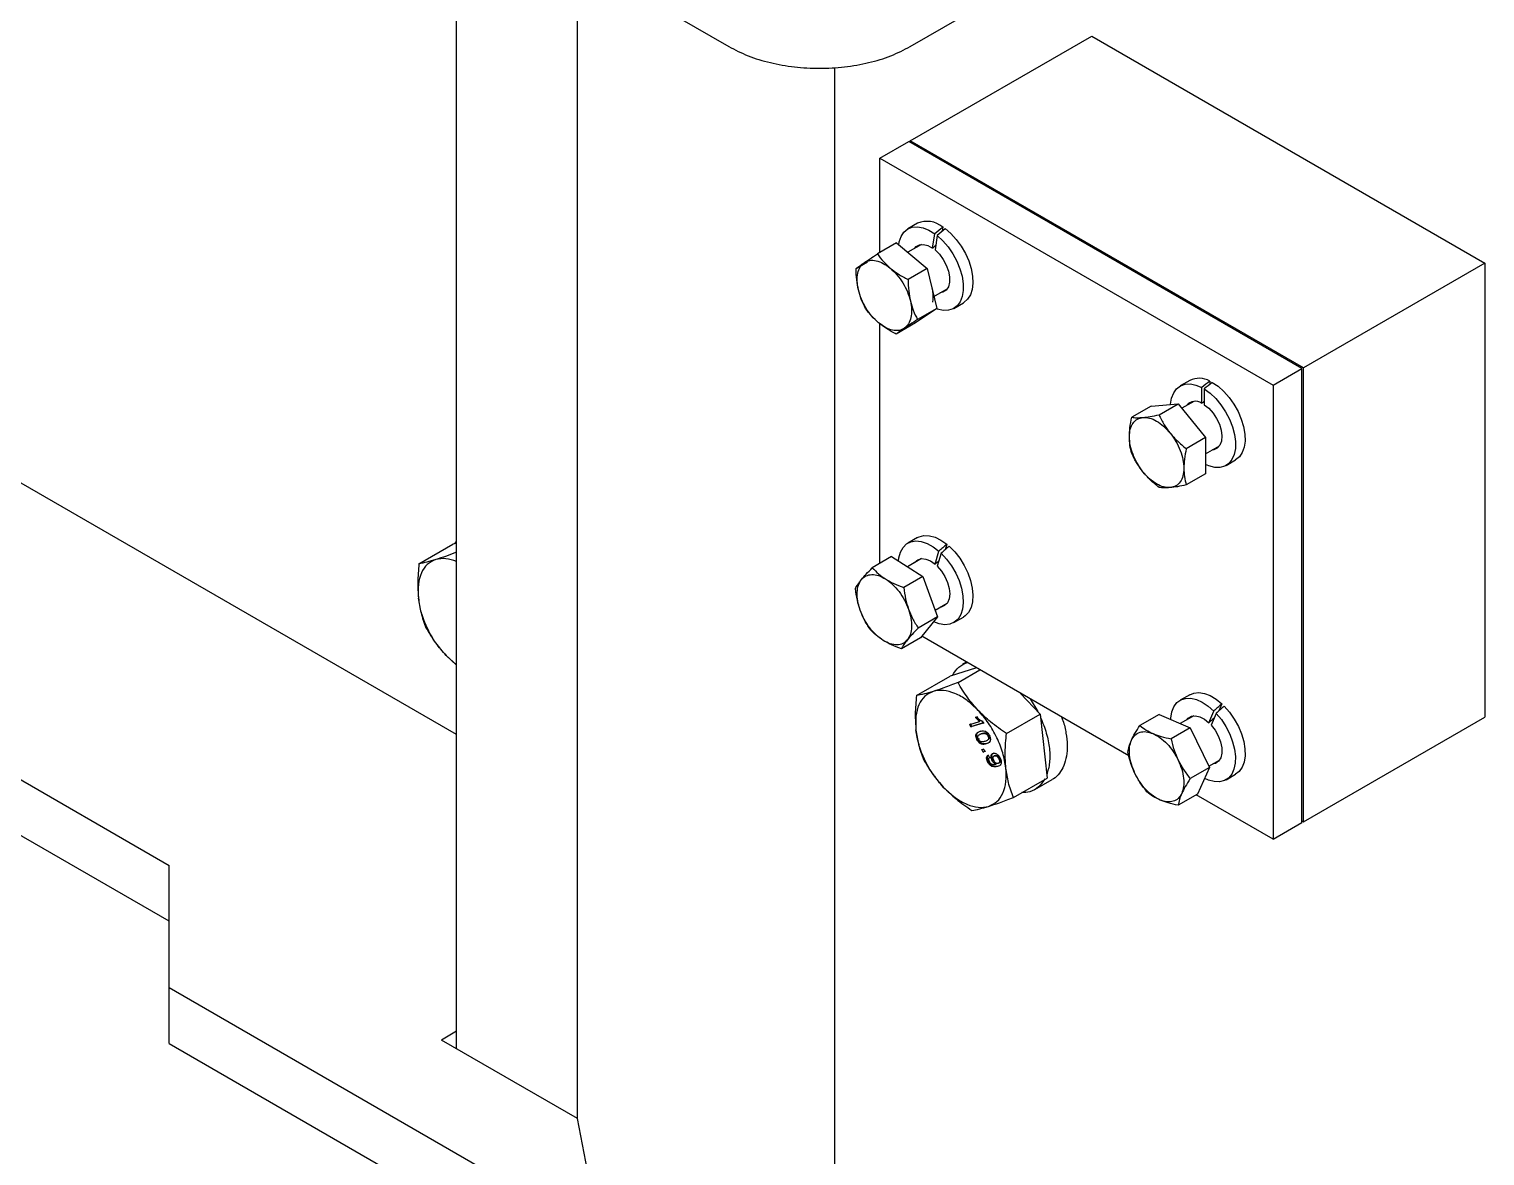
# Model space of a CAD drawing. Header units: millimetres. Extents: x 861 to 27901, y 673 to 17923.
# Drawn here: x 23068.8 to 23338.7, y 7849 to 8057.9 of the extents above; entities that cross this region are included whole.
import ezdxf

# ---------------------------------------------------------------- set-up
doc = ezdxf.new("R2010")
doc.units = ezdxf.units.MM
doc.header["$LTSCALE"] = 33.3

msp = doc.modelspace()

# ---------------------------------------------------------------- linework, layer by layer
at = {"color": 7, "linetype": 'Continuous', "lineweight": 25}
for p, q in [((23148.07, 7927.09), (22808.89, 8122.89)), ((22761.23, 8095.38), (23094.81, 7902.81)), ((23148.07, 7868.83), (23148.07, 8089.59)), ((23094.81, 7892.46), (22761.23, 8085.03)), ((23170.5, 7855.88), (23170.5, 8076.65)), ((23232.17, 8054.64), (23257.39, 8069.2)), ((23176.1, 8067.58), (23198.53, 8054.64)), ((23232.17, 8037.16), (23265.8, 8056.58)), ((23265.8, 8056.58), (23338.69, 8014.5)), ((23218.15, 8050.78), (23218.15, 7784.99)), ((23226.56, 8033.92), (23231.9, 8037.01)), ((23304.78, 7994.93), (23231.9, 8037.01)), ((23305.05, 7995.09), (23232.17, 8037.16)), ((23232.17, 8037.16), (23232.17, 8036.85)), ((23226.56, 8016.47), (23226.56, 8033.92)), ((23226.56, 8033.92), (23299.44, 7991.85)), ((23233.52, 8021.87), (23231.73, 8020.84)), ((23236.32, 8017.29), (23236.72, 8019.95)), ((23238.19, 8021.19), (23238.07, 8020.4)), ((23229.64, 8018.25), (23226.08, 8016.19)), ((23229.64, 8018.25), (23235.33, 8013.5)), ((23234.27, 8017.97), (23231.73, 8016.51)), ((23237.16, 8019.61), (23236.76, 8016.96)), ((23222.14, 8013.5), (23224.27, 8014.73)), ((23338.69, 8014.5), (23305.05, 7995.09)), ((23338.69, 8014.5), (23338.69, 7930.34)), ((23235.33, 8013.5), (23231.77, 8011.45)), ((23235.33, 8013.5), (23237.08, 8006.08)), ((23236.55, 8008.31), (23239.02, 8009.73)), ((23240.24, 8006.1), (23242.03, 8007.13)), ((23237.08, 8006.08), (23233.14, 8003.39)), ((23237.08, 8006.08), (23233.52, 8004.02)), ((23226.56, 7958.84), (23226.56, 8003.24)), ((23233.14, 8003.39), (23229.58, 8001.33)), ((23299.44, 7991.85), (23304.78, 7994.93)), ((23304.78, 7910.77), (23304.78, 7994.93)), ((23305.05, 7910.92), (23305.05, 7995.09)), ((23283.97, 7992.75), (23282.19, 7991.72)), ((23286.22, 7988.5), (23286.22, 7991.42)), ((23286.67, 7991.16), (23286.67, 7988.24)), ((23287.69, 7992.61), (23287.69, 7992.01)), ((23299.44, 7991.85), (23299.44, 7907.69)), ((23276.8, 7987.97), (23273.24, 7985.91)), ((23276.8, 7987.97), (23281.85, 7988.42)), ((23278.29, 7986.36), (23281.85, 7988.42)), ((23281.85, 7988.42), (23286.89, 7982.14)), ((23284.73, 7988.84), (23282.53, 7987.58)), ((23286.89, 7982.14), (23283.33, 7980.08)), ((23286.89, 7982.14), (23286.89, 7975.41)), ((23286.89, 7979.11), (23289.48, 7980.6)), ((23290.7, 7976.97), (23292.48, 7978)), ((23286.89, 7975.41), (23283.33, 7973.36)), ((23233.52, 7963.61), (23231.73, 7962.58)), ((23141.11, 7958.75), (23147.37, 7962.36)), ((23148.07, 7962.58), (23147.37, 7962.36)), ((23147.77, 7962.49), (23148.07, 7962.87)), ((23236.76, 7958.69), (23237.48, 7961.08)), ((23237.9, 7960.69), (23237.19, 7958.3)), ((23238.95, 7962.37), (23238.65, 7961.35)), ((23228.7, 7960.07), (23225.14, 7958.02)), ((23228.7, 7960.07), (23234.52, 7956.42)), ((23234.27, 7959.71), (23231.67, 7958.21)), ((23234.52, 7956.42), (23230.96, 7954.36)), ((23234.52, 7956.42), (23237.21, 7948.9)), ((23236.76, 7950.16), (23239.02, 7951.47)), ((23237.21, 7948.9), (23233.65, 7946.84)), ((23237.21, 7948.9), (23234.08, 7945.03)), ((23240.24, 7947.84), (23242.03, 7948.86)), ((23234.08, 7945.03), (23230.52, 7942.97)), ((23272.7, 7923.12), (23234.29, 7945.3)), ((23146.13, 7941.74), (23148.07, 7940.02)), ((23146.13, 7941.74), (23148.07, 7939.94)), ((23244.43, 7939.44), (23239.59, 7937.93)), ((23241.03, 7936.72), (23245.09, 7939.06)), ((23242.61, 7940.49), (23241.88, 7940.07)), ((23233.34, 7934.32), (23239.59, 7937.93)), ((23252.61, 7934.72), (23256.26, 7930.87)), ((23254.38, 7933.7), (23255.79, 7931.37)), ((23283.97, 7934.48), (23282.19, 7933.45)), ((23250.01, 7927.26), (23256.26, 7930.87)), ((23256.26, 7930.87), (23257.55, 7919.02)), ((23278.3, 7930.81), (23274.74, 7928.75)), ((23278.3, 7930.81), (23284.08, 7928.35)), ((23287.53, 7929.28), (23288.47, 7931.45)), ((23288.89, 7931.02), (23287.95, 7928.85)), ((23289.95, 7932.77), (23289.4, 7931.49)), ((23243.2, 7928.98), (23244.98, 7929.53)), ((23243.2, 7928.98), (23243.34, 7929.06)), ((23243.43, 7928.51), (23243.2, 7928.98)), ((23243.57, 7928.59), (23243.34, 7929.06)), ((23245.71, 7929.22), (23243.43, 7928.51)), ((23243.43, 7928.51), (23243.57, 7928.59)), ((23245.67, 7929.25), (23243.57, 7928.59)), ((23244.24, 7930.27), (23244.51, 7930.35)), ((23244.24, 7930.27), (23244.38, 7930.35)), ((23244.98, 7929.53), (23244.24, 7930.27)), ((23245.12, 7929.61), (23244.38, 7930.35)), ((23244.51, 7930.35), (23244.65, 7930.43)), ((23244.98, 7929.53), (23245.12, 7929.61)), ((23245.71, 7929.6), (23245.57, 7929.52)), ((23245.57, 7929.52), (23245.71, 7929.22)), ((23245.71, 7929.22), (23245.85, 7929.3)), ((23284.08, 7928.35), (23280.52, 7926.29)), ((23284.73, 7930.58), (23282.23, 7929.14)), ((23284.08, 7928.35), (23287.63, 7920.97)), ((23305.05, 7910.92), (23338.69, 7930.34)), ((23244.35, 7927.05), (23244.49, 7927.13)), ((23244.67, 7926.24), (23244.53, 7926.16)), ((23244.93, 7926.32), (23244.79, 7926.24)), ((23245.14, 7927.17), (23245, 7927.09)), ((23245.12, 7927.69), (23245.26, 7927.77)), ((23245.16, 7927.14), (23245.48, 7927.3)), ((23245.48, 7927.3), (23245.34, 7927.22)), ((23246.18, 7927.24), (23246.32, 7927.32)), ((23246.36, 7925.96), (23246.5, 7926.04)), ((23246.71, 7926.89), (23246.57, 7926.8)), ((23246.84, 7926.88), (23246.98, 7926.96)), ((23245.46, 7924.3), (23245.75, 7924.39)), ((23245.46, 7924.3), (23245.6, 7924.38)), ((23245.68, 7923.83), (23245.46, 7924.3)), ((23245.97, 7923.92), (23245.68, 7923.83)), ((23245.68, 7923.83), (23245.82, 7923.91)), ((23245.75, 7924.39), (23245.89, 7924.47)), ((23245.75, 7924.39), (23245.97, 7923.92)), ((23245.96, 7923.96), (23245.82, 7923.91)), ((23246.11, 7924), (23245.97, 7923.92)), ((23246.6, 7923.26), (23246.74, 7923.34)), ((23246.6, 7923.26), (23246.85, 7922.8)), ((23246.85, 7922.8), (23246.99, 7922.88)), ((23247.54, 7923.6), (23247.68, 7923.69)), ((23247.59, 7923.02), (23247.58, 7923.01)), ((23247.89, 7923.21), (23247.75, 7923.13)), ((23248.75, 7922.65), (23248.61, 7922.57)), ((23248.84, 7922.72), (23248.98, 7922.8)), ((23246.5, 7922.07), (23246.64, 7922.15)), ((23246.77, 7922.12), (23246.91, 7922.2)), ((23247.31, 7922.34), (23247.45, 7922.42)), ((23247.64, 7922.28), (23247.78, 7922.36)), ((23247.95, 7921.58), (23248.09, 7921.66)), ((23247.95, 7921.58), (23248.01, 7921.6)), ((23248.01, 7921.6), (23248.15, 7921.68)), ((23248.09, 7921.66), (23248.15, 7921.68)), ((23248.59, 7921.82), (23248.45, 7921.74)), ((23248.63, 7921.85), (23248.77, 7921.93)), ((23287.63, 7920.97), (23284.06, 7918.91)), ((23287.63, 7920.97), (23285.39, 7916.04)), ((23287.51, 7921.2), (23289.48, 7922.34)), ((23251.29, 7915.41), (23257.55, 7919.02)), ((23255.26, 7916.88), (23258.48, 7918.74)), ((23290.7, 7918.71), (23292.48, 7919.74)), ((23285.39, 7916.04), (23281.83, 7913.98)), ((23299.44, 7907.69), (23285.18, 7915.92)), ((23299.44, 7907.69), (23304.78, 7910.77)), ((23304.78, 7911.08), (23305.05, 7910.92)), ((23094.81, 7869.8), (23094.81, 7902.81)), ((23094.81, 7880.16), (23167.69, 7838.08)), ((23148.07, 7872.07), (23145.27, 7870.45)), ((23094.81, 7869.8), (23167.69, 7827.73)), ((23170.5, 7855.88), (23145.27, 7870.45)), ((23173.3, 7841.32), (23170.5, 7855.88))]:
    msp.add_line(p, q, dxfattribs=at)
at = {"color": 7, "linetype": 'Continuous', "lineweight": 25, "flags": 128}
for points in [[(23230.03, 8017.91), (23230.13, 8018.45), (23230.48, 8019.45), (23231.01, 8020.25), (23231.71, 8020.83), (23232.55, 8021.16), (23233.5, 8021.24), (23234.54, 8021.05), (23235.63, 8020.62), (23236.72, 8019.95)], [(23238.64, 8020.88), (23239.7, 8019.97), (23240.71, 8018.88), (23241.61, 8017.64), (23242.39, 8016.29), (23243.01, 8014.89), (23243.46, 8013.48), (23243.72, 8012.09), (23243.79, 8010.79), (23243.65, 8009.61), (23243.32, 8008.6), (23242.8, 8007.78), (23242.11, 8007.18), (23242.03, 8007.13)], [(23232.95, 8017.21), (23233.28, 8017.58), (23233.9, 8017.91), (23234.64, 8017.97), (23235.46, 8017.76), (23236.32, 8017.29)], [(23237.16, 8019.61), (23238.21, 8018.64), (23239.19, 8017.51), (23240.07, 8016.23), (23240.8, 8014.87), (23241.38, 8013.46), (23241.77, 8012.05), (23241.98, 8010.68), (23241.98, 8009.41), (23241.79, 8008.28), (23241.4, 8007.31), (23240.84, 8006.56), (23240.11, 8006.03), (23239.24, 8005.75), (23238.27, 8005.72), (23237.22, 8005.96), (23237.09, 8006.01)], [(23236.76, 8016.96), (23237.57, 8016.16), (23238.28, 8015.19), (23238.85, 8014.13), (23239.25, 8013.02), (23239.46, 8011.94), (23239.45, 8010.95), (23239.24, 8010.12), (23238.83, 8009.49), (23238.24, 8009.1), (23237.71, 8008.97)], [(23280.44, 7988.33), (23280.62, 7989.46), (23281, 7990.44), (23281.55, 7991.21), (23282.27, 7991.76), (23283.12, 7992.06), (23284.09, 7992.1), (23285.13, 7991.88), (23286.22, 7991.42)], [(23286.67, 7991.16), (23287.76, 7990.37), (23288.8, 7989.38), (23289.77, 7988.22), (23290.62, 7986.93), (23291.34, 7985.56), (23291.9, 7984.15), (23292.27, 7982.74), (23292.45, 7981.39), (23292.43, 7980.13), (23292.21, 7979.01), (23291.8, 7978.08), (23291.21, 7977.35), (23290.46, 7976.85), (23289.58, 7976.6), (23288.6, 7976.61), (23287.54, 7976.88), (23286.9, 7977.15)], [(23288.14, 7992.38), (23289.23, 7991.65), (23290.29, 7990.71), (23291.29, 7989.6), (23292.18, 7988.34), (23292.94, 7986.99), (23293.54, 7985.58), (23293.96, 7984.17), (23294.2, 7982.79), (23294.24, 7981.51), (23294.07, 7980.35), (23293.72, 7979.35), (23293.18, 7978.56), (23292.48, 7978)], [(23286.67, 7988.24), (23287.51, 7987.57), (23288.29, 7986.7), (23288.96, 7985.7), (23289.47, 7984.61), (23289.8, 7983.5), (23289.93, 7982.45), (23289.85, 7981.51), (23289.57, 7980.74), (23289.09, 7980.19), (23288.46, 7979.89), (23288.17, 7979.85)], [(23233.52, 7963.61), (23233.82, 7963.76), (23234.71, 7963.99), (23235.71, 7963.96), (23236.77, 7963.67), (23237.86, 7963.13), (23238.95, 7962.37)], [(23229.99, 7959.27), (23230.06, 7959.85), (23230.36, 7960.91), (23230.83, 7961.77), (23231.48, 7962.42), (23232.28, 7962.82), (23233.21, 7962.98), (23234.22, 7962.87), (23235.3, 7962.51), (23236.39, 7961.91), (23237.48, 7961.08)], [(23237.9, 7960.69), (23238.91, 7959.6), (23239.82, 7958.36), (23240.6, 7957.02), (23241.22, 7955.62), (23241.68, 7954.2), (23241.94, 7952.82), (23242, 7951.52), (23241.87, 7950.34), (23241.54, 7949.32), (23241.03, 7948.49), (23240.34, 7947.9), (23239.52, 7947.54), (23238.57, 7947.44), (23237.54, 7947.6), (23236.56, 7947.96)], [(23239.39, 7962), (23240.41, 7960.96), (23241.35, 7959.76), (23242.17, 7958.44), (23242.84, 7957.05), (23243.35, 7955.63), (23243.67, 7954.24), (23243.79, 7952.91), (23243.71, 7951.69), (23243.44, 7950.62), (23242.97, 7949.74), (23242.34, 7949.07), (23242.03, 7948.86)], [(23232.95, 7958.95), (23233.04, 7959.06), (23233.58, 7959.51), (23234.27, 7959.71), (23235.06, 7959.63), (23235.91, 7959.28), (23236.76, 7958.69)], [(23237.19, 7958.3), (23237.95, 7957.41), (23238.6, 7956.38), (23239.08, 7955.29), (23239.38, 7954.19), (23239.48, 7953.15), (23239.36, 7952.23), (23239.05, 7951.5), (23238.54, 7950.99), (23237.89, 7950.73), (23237.71, 7950.71)], [(23280.44, 7929.91), (23280.45, 7930.15), (23280.65, 7931.28), (23281.03, 7932.24), (23281.6, 7933), (23282.33, 7933.53), (23283.2, 7933.8), (23284.17, 7933.83), (23285.22, 7933.59), (23286.31, 7933.1), (23287.41, 7932.38), (23288.47, 7931.45)], [(23283.97, 7934.48), (23284.72, 7934.78), (23285.67, 7934.88), (23286.7, 7934.71), (23287.78, 7934.3), (23288.88, 7933.64), (23289.95, 7932.77)], [(23288.89, 7931.02), (23289.84, 7929.85), (23290.69, 7928.56), (23291.39, 7927.18), (23291.93, 7925.76), (23292.29, 7924.36), (23292.45, 7923.01), (23292.42, 7921.77), (23292.18, 7920.66), (23291.76, 7919.74), (23291.15, 7919.03), (23290.39, 7918.55), (23289.5, 7918.33), (23288.51, 7918.36), (23287.45, 7918.65), (23286.77, 7918.95)], [(23290.38, 7932.36), (23291.36, 7931.23), (23292.24, 7929.97), (23292.99, 7928.61), (23293.58, 7927.2), (23293.99, 7925.79), (23294.21, 7924.42), (23294.23, 7923.14), (23294.05, 7921.99), (23293.68, 7921.01), (23293.13, 7920.24), (23292.48, 7919.74)], [(23283.41, 7929.82), (23283.68, 7930.13), (23284.28, 7930.49), (23285.02, 7930.58), (23285.83, 7930.4), (23286.69, 7929.96), (23287.53, 7929.28)], [(23287.95, 7928.85), (23288.67, 7927.9), (23289.26, 7926.84), (23289.68, 7925.74), (23289.9, 7924.65), (23289.92, 7923.65), (23289.72, 7922.8), (23289.33, 7922.15), (23288.77, 7921.73), (23288.17, 7921.58)]]:
    msp.add_lwpolyline(points, dxfattribs=at)
at = {"color": 7, "linetype": 'Continuous', "lineweight": 25}
for centre, radius, start, end in [((23235.29, 8017.68), 4.55, 50.4397, 112.9906), ((23285.7, 7989.18), 3.96, 59.8508, 115.8674), ((23285.03, 7986.8), 2.07, 54.9367, 141.6544)]:
    msp.add_arc(centre, radius, start, end, dxfattribs=at)
for centre, major_axis, ratio, start_param, end_param in [((23234.73, 8012.74), (28.07, 24.85), 0.110104, 1.35041, 1.402753), ((23237.25, 8014.2), (28.07, 24.85), 0.110104, 1.424585, 1.476827), ((23234.73, 8012.74), (16.28, 14.41), 0.110104, 1.341264, 1.375891), ((23285.18, 7983.62), (27.9, 23.86), 0.144989, 1.358065, 1.410409), ((23287.71, 7985.07), (27.9, 23.86), 0.144989, 1.432241, 1.484482), ((23285.18, 7983.62), (16.18, 13.83), 0.144989, 1.356124, 1.383547), ((23234.73, 7954.48), (28.33, 25.54), 0.081496, 1.348117, 1.400461), ((23237.25, 7955.94), (28.33, 25.54), 0.081496, 1.422292, 1.474534), ((23234.73, 7954.48), (16.43, 14.81), 0.081496, 1.328375, 1.373599), ((23285.18, 7925.35), (28.59, 25.97), 0.060613, 1.348311, 1.400655), ((23287.71, 7926.81), (28.59, 25.97), 0.060613, 1.422486, 1.474728), ((23285.18, 7925.35), (16.58, 15.06), 0.060613, 1.314443, 1.373793)]:
    msp.add_ellipse(centre, major_axis=major_axis, ratio=ratio, start_param=start_param, end_param=end_param, dxfattribs=at)
for points in [[(23198.53, 8054.64), (23199.69, 8054.04), (23202.02, 8052.84), (23206.19, 8051.58), (23210.67, 8050.79), (23215.35, 8050.53), (23220.02, 8050.79), (23224.5, 8051.58), (23228.68, 8052.84), (23231, 8054.04), (23232.17, 8054.64)], [(23222.56, 8009.53), (23222.46, 8010.09), (23222.26, 8011.19), (23222.4, 8012.65), (23222.84, 8013.86), (23223.39, 8014.34), (23223.66, 8014.59)], [(23223.66, 8014.59), (23223.98, 8014.75), (23224.63, 8015.08), (23225.85, 8015), (23227.16, 8014.53), (23228.03, 8013.88), (23228.47, 8013.56)], [(23228.47, 8013.56), (23228.89, 8013.17), (23229.74, 8012.38), (23230.82, 8010.85), (23231.7, 8009.18), (23232.03, 8008.04), (23232.19, 8007.47)], [(23226.28, 8003.45), (23225.86, 8003.84), (23225.01, 8004.62), (23223.93, 8006.15), (23223.06, 8007.82), (23222.73, 8008.96), (23222.56, 8009.53)], [(23232.19, 8007.47), (23232.29, 8006.92), (23232.49, 8005.81), (23232.35, 8004.35), (23231.92, 8003.15), (23231.37, 8002.66), (23231.1, 8002.42)], [(23231.1, 8002.42), (23230.77, 8002.25), (23230.13, 8001.93), (23228.91, 8002), (23227.6, 8002.47), (23226.72, 8003.12), (23226.28, 8003.45)], [(23272.79, 7982.29), (23272.82, 7982.78), (23272.89, 7983.76), (23273.42, 7984.86), (23274.22, 7985.64), (23274.95, 7985.8), (23275.31, 7985.88)], [(23275.31, 7985.88), (23275.71, 7985.87), (23276.51, 7985.85), (23277.83, 7985.26), (23279.16, 7984.32), (23279.96, 7983.41), (23280.36, 7982.96)], [(23275.31, 7975.78), (23274.95, 7976.28), (23274.22, 7977.28), (23273.42, 7978.98), (23272.89, 7980.7), (23272.82, 7981.76), (23272.79, 7982.29)], [(23280.36, 7982.96), (23280.72, 7982.46), (23281.45, 7981.47), (23282.25, 7979.77), (23282.78, 7978.04), (23282.85, 7976.99), (23282.88, 7976.46)], [(23280.36, 7972.87), (23279.96, 7972.88), (23279.16, 7972.9), (23277.83, 7973.49), (23276.51, 7974.43), (23275.71, 7975.33), (23275.31, 7975.78)], [(23282.88, 7976.46), (23282.85, 7975.97), (23282.78, 7974.99), (23282.25, 7973.88), (23281.45, 7973.1), (23280.72, 7972.95), (23280.36, 7972.87)], [(23144.21, 7959.52), (23143.66, 7959.27), (23142.56, 7958.76), (23141.48, 7957.13), (23140.88, 7955.01), (23140.96, 7953.26), (23141, 7952.39)], [(23222.9, 7950.13), (23222.73, 7950.7), (23222.38, 7951.84), (23222.29, 7953.43), (23222.5, 7954.84), (23222.91, 7955.5), (23223.12, 7955.82)], [(23223.12, 7955.82), (23223.39, 7956.08), (23223.92, 7956.59), (23225.03, 7956.81), (23226.27, 7956.65), (23227.16, 7956.17), (23227.6, 7955.93)], [(23227.6, 7955.93), (23228.04, 7955.61), (23228.92, 7954.99), (23230.12, 7953.62), (23231.16, 7952.04), (23231.62, 7950.91), (23231.85, 7950.34)], [(23146.13, 7941.74), (23145.47, 7942.5), (23144.16, 7944.02), (23142.61, 7946.76), (23141.46, 7949.63), (23141.15, 7951.47), (23141, 7952.39)], [(23227.16, 7944.54), (23226.72, 7944.86), (23225.84, 7945.49), (23224.64, 7946.86), (23223.6, 7948.43), (23223.13, 7949.56), (23222.9, 7950.13)], [(23231.85, 7950.34), (23232.03, 7949.77), (23232.38, 7948.63), (23232.47, 7947.04), (23232.26, 7945.63), (23231.84, 7944.98), (23231.63, 7944.65)], [(23231.63, 7944.65), (23231.37, 7944.39), (23230.84, 7943.88), (23229.73, 7943.66), (23228.48, 7943.83), (23227.6, 7944.3), (23227.16, 7944.54)], [(23236.43, 7935.09), (23235.88, 7934.84), (23234.79, 7934.33), (23233.71, 7932.7), (23233.1, 7930.58), (23233.18, 7928.83), (23233.23, 7927.96)], [(23244.77, 7931.56), (23244.07, 7932.23), (23242.67, 7933.56), (23240.44, 7934.8), (23238.28, 7935.42), (23237.05, 7935.2), (23236.43, 7935.09)], [(23249.9, 7920.9), (23249.75, 7921.82), (23249.44, 7923.66), (23248.29, 7926.53), (23246.74, 7929.27), (23245.43, 7930.8), (23244.77, 7931.56)], [(23256.33, 7930.25), (23256.72, 7929.28), (23257.5, 7927.34), (23258.03, 7924.47), (23258.1, 7921.8), (23257.68, 7920.36), (23257.48, 7919.64)], [(23238.36, 7917.3), (23237.7, 7918.07), (23236.38, 7919.59), (23234.83, 7922.33), (23233.68, 7925.2), (23233.38, 7927.04), (23233.23, 7927.96)], [(23273.83, 7919.87), (23273.59, 7920.44), (23273.11, 7921.57), (23272.78, 7923.26), (23272.76, 7924.81), (23273.04, 7925.62), (23273.17, 7926.03)], [(23273.17, 7926.03), (23273.37, 7926.37), (23273.77, 7927.05), (23274.73, 7927.57), (23275.88, 7927.7), (23276.75, 7927.41), (23277.18, 7927.26)], [(23277.18, 7927.26), (23277.62, 7927.04), (23278.5, 7926.58), (23279.79, 7925.42), (23280.96, 7923.99), (23281.54, 7922.89), (23281.84, 7922.34)], [(23246.69, 7913.77), (23247.24, 7914.03), (23248.34, 7914.53), (23249.41, 7916.16), (23250.02, 7918.28), (23249.94, 7920.03), (23249.9, 7920.9)], [(23281.84, 7922.34), (23282.08, 7921.77), (23282.56, 7920.64), (23282.89, 7918.96), (23282.91, 7917.4), (23282.63, 7916.59), (23282.5, 7916.18)], [(23238.36, 7917.3), (23239.06, 7916.64), (23240.46, 7915.3), (23242.68, 7914.06), (23244.84, 7913.44), (23246.08, 7913.66), (23246.69, 7913.77)], [(23278.49, 7914.95), (23278.05, 7915.18), (23277.17, 7915.63), (23275.88, 7916.8), (23274.71, 7918.22), (23274.12, 7919.32), (23273.83, 7919.87)], [(23282.5, 7916.18), (23282.3, 7915.84), (23281.9, 7915.16), (23280.94, 7914.65), (23279.79, 7914.52), (23278.92, 7914.81), (23278.49, 7914.95)]]:
    msp.add_open_spline(points, degree=3, dxfattribs=at)
for points, knots in [([(23222.14, 8013.5), (23222.35, 8013.66), (23222.74, 8013.95), (23223.36, 8014.38), (23223.66, 8014.59)], [0, 0, 0, 0, 0.5236871, 1, 1, 1, 1]), ([(23223.66, 8014.59), (23224, 8014.82), (23224.71, 8015.3), (23225.61, 8015.88), (23226.08, 8016.19)], [0, 0, 0, 0, 0.476313, 1, 1, 1, 1]), ([(23226.08, 8016.19), (23226.43, 8015.71), (23227.11, 8014.78), (23228.03, 8013.95), (23228.47, 8013.56)], [0, 0, 0, 0, 0.523687, 1, 1, 1, 1]), ([(23222.56, 8009.53), (23222.44, 8010.14), (23222.19, 8011.43), (23222.16, 8012.79), (23222.14, 8013.5)], [0, 0, 0, 0, 0.476313, 1, 1, 1, 1]), ([(23228.47, 8013.56), (23228.95, 8013.19), (23229.96, 8012.41), (23231.15, 8011.78), (23231.77, 8011.45)], [0, 0, 0, 0, 0.476313, 1, 1, 1, 1]), ([(23223.89, 8006.08), (23223.61, 8006.64), (23223.07, 8007.71), (23222.73, 8008.94), (23222.56, 8009.53)], [0, 0, 0, 0, 0.523687, 1, 1, 1, 1]), ([(23231.77, 8011.45), (23231.78, 8010.73), (23231.82, 8009.37), (23232.07, 8008.08), (23232.19, 8007.47)], [0, 0, 0, 0, 0.523687, 1, 1, 1, 1]), ([(23236.08, 8010.13), (23236.17, 8009.85), (23236.5, 8008.78), (23236.37, 8007.88), (23236.27, 8007.23)], [0, 0, 0, 0, 0.261888, 1, 1, 1, 1]), ([(23232.19, 8007.47), (23232.35, 8006.89), (23232.69, 8005.65), (23233.23, 8004.58), (23233.52, 8004.02)], [0, 0, 0, 0, 0.476313, 1, 1, 1, 1]), ([(23226.28, 8003.45), (23225.85, 8003.84), (23224.93, 8004.67), (23224.25, 8005.59), (23223.89, 8006.08)], [0, 0, 0, 0, 0.476313, 1, 1, 1, 1]), ([(23233.52, 8004.02), (23233.05, 8003.71), (23232.15, 8003.13), (23231.44, 8002.65), (23231.1, 8002.42)], [0, 0, 0, 0, 0.5236871, 1, 1, 1, 1]), ([(23229.58, 8001.33), (23228.96, 8001.67), (23227.77, 8002.3), (23226.76, 8003.07), (23226.28, 8003.45)], [0, 0, 0, 0, 0.523687, 1, 1, 1, 1]), ([(23231.1, 8002.42), (23230.8, 8002.21), (23230.18, 8001.78), (23229.78, 8001.49), (23229.58, 8001.33)], [0, 0, 0, 0, 0.4763129, 1, 1, 1, 1]), ([(23272.79, 7982.29), (23272.81, 7982.84), (23272.85, 7984.01), (23273.11, 7985.26), (23273.24, 7985.91)], [0, 0, 0, 0, 0.4763129, 1, 1, 1, 1]), ([(23273.24, 7985.91), (23273.54, 7985.87), (23274.12, 7985.8), (23274.93, 7985.85), (23275.31, 7985.88)], [0, 0, 0, 0, 0.523687, 1, 1, 1, 1]), ([(23275.31, 7985.88), (23275.74, 7985.92), (23276.64, 7986.03), (23277.72, 7986.25), (23278.29, 7986.36)], [0, 0, 0, 0, 0.476313, 1, 1, 1, 1]), ([(23278.29, 7986.36), (23278.59, 7985.75), (23279.16, 7984.57), (23279.97, 7983.48), (23280.36, 7982.96)], [0, 0, 0, 0, 0.5236871, 1, 1, 1, 1]), ([(23273.24, 7979.18), (23273.11, 7979.68), (23272.85, 7980.64), (23272.81, 7981.76), (23272.79, 7982.29)], [0, 0, 0, 0, 0.523687, 1, 1, 1, 1]), ([(23280.36, 7982.96), (23280.79, 7982.47), (23281.68, 7981.43), (23282.77, 7980.55), (23283.33, 7980.08)], [0, 0, 0, 0, 0.476313, 1, 1, 1, 1]), ([(23283.33, 7980.08), (23283.2, 7979.43), (23282.95, 7978.18), (23282.9, 7977.02), (23282.88, 7976.46)], [0, 0, 0, 0, 0.523687, 1, 1, 1, 1]), ([(23275.31, 7975.78), (23274.93, 7976.3), (23274.12, 7977.39), (23273.54, 7978.57), (23273.24, 7979.18)], [0, 0, 0, 0, 0.476313, 1, 1, 1, 1]), ([(23278.29, 7972.91), (23277.72, 7973.37), (23276.64, 7974.25), (23275.74, 7975.29), (23275.31, 7975.78)], [0, 0, 0, 0, 0.5236871, 1, 1, 1, 1]), ([(23282.88, 7976.46), (23282.9, 7975.93), (23282.95, 7974.82), (23283.2, 7973.86), (23283.33, 7973.36)], [0, 0, 0, 0, 0.476313, 1, 1, 1, 1]), ([(23280.36, 7972.87), (23279.97, 7972.85), (23279.16, 7972.8), (23278.59, 7972.87), (23278.29, 7972.91)], [0, 0, 0, 0, 0.476313, 1, 1, 1, 1]), ([(23283.33, 7973.36), (23282.77, 7973.24), (23281.68, 7973.02), (23280.79, 7972.92), (23280.36, 7972.87)], [0, 0, 0, 0, 0.5236871, 1, 1, 1, 1]), ([(23148.07, 7960.88), (23147.43, 7960.64), (23146.01, 7960.1), (23144.85, 7959.72), (23144.21, 7959.52)], [0, 0, 0, 0, 0.4499027, 1, 1, 1, 1]), ([(23141.11, 7958.75), (23141, 7957.59), (23140.79, 7955.4), (23140.93, 7953.35), (23141, 7952.39)], [0, 0, 0, 0, 0.5327709, 1, 1, 1, 1]), ([(23144.21, 7959.52), (23143.63, 7959.35), (23142.4, 7958.98), (23141.56, 7958.83), (23141.11, 7958.75)], [0, 0, 0, 0, 0.467229, 1, 1, 1, 1]), ([(23148.07, 7959.17), (23147.4, 7959.4), (23146, 7959.87), (23144.82, 7959.64), (23144.21, 7959.52)], [0, 0, 0, 0, 0.480818, 1, 1, 1, 1]), ([(23223.12, 7955.82), (23223.4, 7956.15), (23223.97, 7956.83), (23224.74, 7957.61), (23225.14, 7958.02)], [0, 0, 0, 0, 0.476313, 1, 1, 1, 1]), ([(23225.14, 7958.02), (23225.51, 7957.63), (23226.21, 7956.88), (23227.15, 7956.24), (23227.6, 7955.93)], [0, 0, 0, 0, 0.523687, 1, 1, 1, 1]), ([(23222.01, 7954.15), (23222.14, 7954.41), (23222.4, 7954.9), (23222.89, 7955.52), (23223.12, 7955.82)], [0, 0, 0, 0, 0.523687, 1, 1, 1, 1]), ([(23227.6, 7955.93), (23228.09, 7955.65), (23229.12, 7955.05), (23230.33, 7954.6), (23230.96, 7954.36)], [0, 0, 0, 0, 0.476313, 1, 1, 1, 1]), ([(23141, 7952.39), (23141.14, 7951.47), (23141.43, 7949.51), (23142.06, 7947.8), (23142.39, 7946.9)], [0, 0, 0, 0, 0.467229, 1, 1, 1, 1]), ([(23222.9, 7950.13), (23222.71, 7950.75), (23222.29, 7952.05), (23222.11, 7953.43), (23222.01, 7954.15)], [0, 0, 0, 0, 0.476313, 1, 1, 1, 1]), ([(23230.96, 7954.36), (23231.06, 7953.64), (23231.25, 7952.26), (23231.66, 7950.96), (23231.85, 7950.34)], [0, 0, 0, 0, 0.523687, 1, 1, 1, 1]), ([(23224.7, 7946.63), (23224.33, 7947.2), (23223.64, 7948.29), (23223.14, 7949.54), (23222.9, 7950.13)], [0, 0, 0, 0, 0.523687, 1, 1, 1, 1]), ([(23231.85, 7950.34), (23232.09, 7949.75), (23232.59, 7948.5), (23233.29, 7947.41), (23233.65, 7946.84)], [0, 0, 0, 0, 0.476313, 1, 1, 1, 1]), ([(23142.39, 7946.9), (23142.95, 7945.94), (23144.01, 7944.15), (23145.45, 7942.5), (23146.13, 7941.74)], [0, 0, 0, 0, 0.5327709, 1, 1, 1, 1]), ([(23227.16, 7944.54), (23226.71, 7944.85), (23225.76, 7945.5), (23225.06, 7946.24), (23224.7, 7946.63)], [0, 0, 0, 0, 0.476313, 1, 1, 1, 1]), ([(23230.52, 7942.97), (23229.88, 7943.21), (23228.68, 7943.67), (23227.65, 7944.26), (23227.16, 7944.54)], [0, 0, 0, 0, 0.523687, 1, 1, 1, 1]), ([(23231.63, 7944.65), (23231.4, 7944.35), (23230.91, 7943.72), (23230.65, 7943.23), (23230.52, 7942.97)], [0, 0, 0, 0, 0.476313, 1, 1, 1, 1]), ([(23233.65, 7946.84), (23233.25, 7946.43), (23232.48, 7945.65), (23231.91, 7944.97), (23231.63, 7944.65)], [0, 0, 0, 0, 0.523687, 1, 1, 1, 1]), ([(23240, 7938.06), (23240.36, 7938.62), (23241.06, 7939.72), (23242.18, 7940.2), (23242.72, 7940.43)], [0, 0, 0, 0, 0.511793, 1, 1, 1, 1]), ([(23241.03, 7936.72), (23240.13, 7936.38), (23238.45, 7935.74), (23237.07, 7935.3), (23236.43, 7935.09)], [0, 0, 0, 0, 0.5327709, 1, 1, 1, 1]), ([(23244.77, 7931.56), (23244.09, 7932.33), (23242.64, 7933.97), (23241.59, 7935.76), (23241.03, 7936.72)], [0, 0, 0, 0, 0.467229, 1, 1, 1, 1]), ([(23233.34, 7934.32), (23233.22, 7933.16), (23233.01, 7930.97), (23233.16, 7928.92), (23233.23, 7927.96)], [0, 0, 0, 0, 0.532771, 1, 1, 1, 1]), ([(23236.43, 7935.09), (23235.86, 7934.92), (23234.63, 7934.55), (23233.78, 7934.4), (23233.34, 7934.32)], [0, 0, 0, 0, 0.467229, 1, 1, 1, 1]), ([(23250.01, 7927.26), (23249, 7927.96), (23247.11, 7929.27), (23245.51, 7930.83), (23244.77, 7931.56)], [0, 0, 0, 0, 0.532771, 1, 1, 1, 1]), ([(23244.51, 7930.35), (23244.68, 7930.17), (23245.02, 7929.81), (23245.38, 7929.62), (23245.57, 7929.52)], [0, 0, 0, 0, 0.500866, 1, 1, 1, 1]), ([(23260.23, 7930.33), (23260.31, 7930.11), (23260.7, 7929.11), (23261.08, 7927.32), (23261.32, 7925.09), (23261.17, 7923.05), (23260.69, 7921.27), (23259.85, 7919.87), (23259.09, 7919.03), (23258.54, 7918.8), (23258.46, 7918.77)], [0, 0, 0, 0, 0.042384, 0.197537, 0.35269, 0.507843, 0.662996, 0.818149, 0.973302, 1, 1, 1, 1]), ([(23273.17, 7926.03), (23273.37, 7926.44), (23273.8, 7927.3), (23274.42, 7928.25), (23274.74, 7928.75)], [0, 0, 0, 0, 0.476313, 1, 1, 1, 1]), ([(23274.74, 7928.75), (23275.1, 7928.47), (23275.8, 7927.92), (23276.73, 7927.47), (23277.18, 7927.26)], [0, 0, 0, 0, 0.523687, 1, 1, 1, 1]), ([(23233.23, 7927.96), (23233.36, 7927.04), (23233.65, 7925.08), (23234.28, 7923.37), (23234.62, 7922.47)], [0, 0, 0, 0, 0.467229, 1, 1, 1, 1]), ([(23244.53, 7926.16), (23244.46, 7926.32), (23244.36, 7926.55), (23244.33, 7926.81), (23244.34, 7926.95), (23244.35, 7927.01), (23244.35, 7927.05)], [0, 0, 0, 0, 0.498795, 0.749148, 0.874576, 1, 1, 1, 1]), ([(23244.35, 7927.05), (23244.39, 7927.13), (23244.47, 7927.31), (23244.72, 7927.54), (23244.96, 7927.63), (23245.12, 7927.69)], [0, 0, 0, 0, 0.249754, 0.499871, 1, 1, 1, 1]), ([(23244.67, 7926.24), (23244.6, 7926.4), (23244.5, 7926.63), (23244.47, 7926.93), (23244.49, 7927.06), (23244.49, 7927.13)], [0, 0, 0, 0, 0.499036, 0.74951, 1, 1, 1, 1]), ([(23244.49, 7927.13), (23244.53, 7927.22), (23244.61, 7927.4), (23244.74, 7927.5), (23244.8, 7927.56)], [0, 0, 0, 0, 0.499636, 1, 1, 1, 1]), ([(23246.24, 7925.35), (23246.11, 7925.32), (23245.85, 7925.25), (23245.47, 7925.27), (23245.15, 7925.4), (23244.9, 7925.59), (23244.69, 7925.86), (23244.58, 7926.06), (23244.53, 7926.16)], [0, 0, 0, 0, 0.250476, 0.500347, 0.625768, 0.750176, 0.87497, 1, 1, 1, 1]), ([(23246.38, 7925.43), (23246.25, 7925.4), (23245.99, 7925.33), (23245.61, 7925.35), (23245.29, 7925.48), (23245.04, 7925.67), (23244.83, 7925.94), (23244.72, 7926.14), (23244.67, 7926.24)], [0, 0, 0, 0, 0.2504715, 0.5003388, 0.6261881, 0.7501805, 0.8749718, 1, 1, 1, 1]), ([(23244.79, 7926.24), (23244.76, 7926.32), (23244.7, 7926.47), (23244.69, 7926.68), (23244.73, 7926.86), (23244.93, 7927.08), (23245.16, 7927.16), (23245.34, 7927.22)], [0, 0, 0, 0, 0.124696, 0.249462, 0.374432, 0.499637, 1, 1, 1, 1]), ([(23246.02, 7925.82), (23245.83, 7925.77), (23245.6, 7925.7), (23245.26, 7925.76), (23245.08, 7925.86), (23244.91, 7926.03), (23244.83, 7926.17), (23244.79, 7926.24)], [0, 0, 0, 0, 0.50041, 0.625613, 0.75058, 0.875344, 1, 1, 1, 1]), ([(23245.12, 7927.69), (23245.25, 7927.73), (23245.51, 7927.79), (23245.89, 7927.78), (23246.22, 7927.64), (23246.46, 7927.45), (23246.68, 7927.19), (23246.78, 7926.98), (23246.84, 7926.88)], [0, 0, 0, 0, 0.250482, 0.500346, 0.631705, 0.750221, 0.874987, 1, 1, 1, 1]), ([(23245.34, 7927.22), (23245.47, 7927.26), (23245.67, 7927.31), (23245.95, 7927.32), (23246.1, 7927.27), (23246.18, 7927.24)], [0, 0, 0, 0, 0.500372, 0.750515, 1, 1, 1, 1]), ([(23245.48, 7927.3), (23245.61, 7927.34), (23245.81, 7927.39), (23246.09, 7927.4), (23246.24, 7927.35), (23246.32, 7927.32)], [0, 0, 0, 0, 0.5003723, 0.7505151, 1, 1, 1, 1]), ([(23246.57, 7926.8), (23246.6, 7926.73), (23246.67, 7926.58), (23246.68, 7926.36), (23246.63, 7926.19), (23246.44, 7925.96), (23246.21, 7925.88), (23246.02, 7925.82)], [0, 0, 0, 0, 0.124745, 0.249484, 0.374471, 0.499648, 1, 1, 1, 1]), ([(23246.18, 7927.24), (23246.22, 7927.22), (23246.29, 7927.17), (23246.4, 7927.07), (23246.5, 7926.95), (23246.55, 7926.85), (23246.57, 7926.8)], [0, 0, 0, 0, 0.250158, 0.500156, 0.750032, 1, 1, 1, 1]), ([(23246.84, 7926.88), (23246.88, 7926.78), (23246.97, 7926.57), (23247.04, 7926.25), (23247.02, 7925.98), (23246.81, 7925.58), (23246.49, 7925.45), (23246.24, 7925.35)], [0, 0, 0, 0, 0.125373, 0.250644, 0.375698, 0.501113, 1, 1, 1, 1]), ([(23246.32, 7927.32), (23246.36, 7927.3), (23246.43, 7927.25), (23246.54, 7927.15), (23246.62, 7927.05), (23246.68, 7926.96), (23246.7, 7926.91), (23246.71, 7926.89)], [0, 0, 0, 0, 0.250055, 0.499949, 0.749722, 0.874857, 1, 1, 1, 1]), ([(23246.71, 7926.89), (23246.74, 7926.81), (23246.81, 7926.66), (23246.82, 7926.44), (23246.77, 7926.27), (23246.66, 7926.13), (23246.55, 7926.09), (23246.49, 7926.07)], [0, 0, 0, 0, 0.183123, 0.366237, 0.549716, 0.733474, 1, 1, 1, 1]), ([(23249.9, 7920.9), (23249.83, 7921.86), (23249.68, 7923.91), (23249.9, 7926.1), (23250.01, 7927.26)], [0, 0, 0, 0, 0.467229, 1, 1, 1, 1]), ([(23272.51, 7923.83), (23272.57, 7924.17), (23272.68, 7924.84), (23273.01, 7925.64), (23273.17, 7926.03)], [0, 0, 0, 0, 0.523687, 1, 1, 1, 1]), ([(23277.18, 7927.26), (23277.67, 7927.08), (23278.69, 7926.69), (23279.89, 7926.43), (23280.52, 7926.29)], [0, 0, 0, 0, 0.476313, 1, 1, 1, 1]), ([(23280.52, 7926.29), (23280.69, 7925.58), (23281.02, 7924.23), (23281.57, 7922.95), (23281.84, 7922.34)], [0, 0, 0, 0, 0.523687, 1, 1, 1, 1]), ([(23246.5, 7922.07), (23246.44, 7922.2), (23246.36, 7922.39), (23246.32, 7922.64), (23246.32, 7922.88), (23246.4, 7923.11), (23246.53, 7923.21), (23246.6, 7923.26)], [0, 0, 0, 0, 0.249859, 0.375718, 0.500481, 0.749846, 1, 1, 1, 1]), ([(23246.64, 7922.15), (23246.58, 7922.28), (23246.5, 7922.47), (23246.46, 7922.72), (23246.46, 7922.96), (23246.54, 7923.19), (23246.67, 7923.29), (23246.74, 7923.34)], [0, 0, 0, 0, 0.249859, 0.375956, 0.500482, 0.749847, 1, 1, 1, 1]), ([(23246.85, 7922.8), (23246.81, 7922.76), (23246.74, 7922.71), (23246.68, 7922.58), (23246.67, 7922.46), (23246.69, 7922.35), (23246.72, 7922.23), (23246.76, 7922.16), (23246.77, 7922.12)], [0, 0, 0, 0, 0.276477, 0.499318, 0.623718, 0.749496, 0.874756, 1, 1, 1, 1]), ([(23247.31, 7922.34), (23247.28, 7922.41), (23247.21, 7922.56), (23247.16, 7922.78), (23247.14, 7922.99), (23247.16, 7923.18), (23247.21, 7923.34), (23247.33, 7923.51), (23247.46, 7923.57), (23247.54, 7923.6)], [0, 0, 0, 0, 0.1250741, 0.2500636, 0.3732612, 0.5001992, 0.6242961, 0.7503685, 1, 1, 1, 1]), ([(23247.45, 7922.42), (23247.43, 7922.46), (23247.4, 7922.53), (23247.34, 7922.68), (23247.3, 7922.86), (23247.28, 7923.07), (23247.3, 7923.26), (23247.35, 7923.42), (23247.42, 7923.54), (23247.49, 7923.57), (23247.52, 7923.59)], [0, 0, 0, 0, 0.07547, 0.150945, 0.301578, 0.450313, 0.603034, 0.752855, 0.90453, 1, 1, 1, 1]), ([(23247.64, 7922.28), (23247.6, 7922.38), (23247.54, 7922.52), (23247.51, 7922.71), (23247.51, 7922.84), (23247.54, 7922.95), (23247.61, 7923.07), (23247.7, 7923.11), (23247.75, 7923.13)], [0, 0, 0, 0, 0.249521, 0.373851, 0.499889, 0.624096, 0.750315, 1, 1, 1, 1]), ([(23247.54, 7923.6), (23247.65, 7923.62), (23247.8, 7923.65), (23248.04, 7923.58), (23248.22, 7923.48), (23248.4, 7923.34), (23248.63, 7923.1), (23248.76, 7922.87), (23248.84, 7922.72)], [0, 0, 0, 0, 0.249869, 0.376454, 0.500348, 0.627239, 0.750824, 1, 1, 1, 1]), ([(23247.75, 7923.13), (23247.82, 7923.15), (23247.95, 7923.17), (23248.16, 7923.09), (23248.32, 7922.97), (23248.47, 7922.82), (23248.56, 7922.67), (23248.61, 7922.57)], [0, 0, 0, 0, 0.25025, 0.499842, 0.629576, 0.750665, 1, 1, 1, 1]), ([(23247.89, 7923.21), (23247.96, 7923.23), (23248.09, 7923.25), (23248.3, 7923.17), (23248.46, 7923.05), (23248.61, 7922.9), (23248.7, 7922.75), (23248.75, 7922.65)], [0, 0, 0, 0, 0.25025, 0.499841, 0.629288, 0.750666, 1, 1, 1, 1]), ([(23248.84, 7922.72), (23248.88, 7922.62), (23248.97, 7922.42), (23249.03, 7922.11), (23249.03, 7921.83), (23248.94, 7921.53), (23248.7, 7921.29), (23248.46, 7921.2), (23248.33, 7921.16)], [0, 0, 0, 0, 0.125064, 0.25009, 0.37511, 0.500169, 0.749441, 1, 1, 1, 1]), ([(23248.75, 7922.65), (23248.79, 7922.55), (23248.85, 7922.4), (23248.87, 7922.21), (23248.86, 7922.09), (23248.82, 7921.99), (23248.74, 7921.88), (23248.65, 7921.84), (23248.59, 7921.82)], [0, 0, 0, 0, 0.249017, 0.371845, 0.499365, 0.623226, 0.749892, 1, 1, 1, 1]), ([(23273.83, 7919.87), (23273.57, 7920.48), (23273.01, 7921.76), (23272.68, 7923.12), (23272.51, 7923.83)], [0, 0, 0, 0, 0.476313, 1, 1, 1, 1]), ([(23234.62, 7922.47), (23235.18, 7921.51), (23236.23, 7919.72), (23237.68, 7918.07), (23238.36, 7917.3)], [0, 0, 0, 0, 0.532771, 1, 1, 1, 1]), ([(23248.33, 7921.16), (23248.19, 7921.12), (23247.91, 7921.05), (23247.51, 7921.08), (23247.16, 7921.25), (23246.9, 7921.46), (23246.67, 7921.74), (23246.56, 7921.96), (23246.5, 7922.07)], [0, 0, 0, 0, 0.250485, 0.500119, 0.627899, 0.750092, 0.874994, 1, 1, 1, 1]), ([(23248.47, 7921.24), (23248.33, 7921.2), (23248.05, 7921.13), (23247.65, 7921.16), (23247.3, 7921.33), (23247.04, 7921.54), (23246.81, 7921.82), (23246.7, 7922.04), (23246.64, 7922.15)], [0, 0, 0, 0, 0.250485, 0.500118, 0.62804, 0.750092, 0.874994, 1, 1, 1, 1]), ([(23246.77, 7922.12), (23246.81, 7922.05), (23246.88, 7921.92), (23247.04, 7921.74), (23247.2, 7921.62), (23247.53, 7921.51), (23247.77, 7921.55), (23247.95, 7921.58)], [0, 0, 0, 0, 0.125207, 0.25031, 0.375339, 0.50062, 1, 1, 1, 1]), ([(23248.01, 7921.6), (23247.94, 7921.63), (23247.81, 7921.7), (23247.62, 7921.88), (23247.44, 7922.09), (23247.35, 7922.26), (23247.31, 7922.34)], [0, 0, 0, 0, 0.2489432, 0.4994503, 0.7502849, 1, 1, 1, 1]), ([(23248.15, 7921.68), (23248.08, 7921.71), (23247.95, 7921.78), (23247.76, 7921.96), (23247.58, 7922.17), (23247.49, 7922.34), (23247.45, 7922.42)], [0, 0, 0, 0, 0.2495405, 0.5019797, 0.7513718, 1, 1, 1, 1]), ([(23248.45, 7921.74), (23248.39, 7921.72), (23248.29, 7921.7), (23248.14, 7921.74), (23248.03, 7921.8), (23247.91, 7921.89), (23247.77, 7922.04), (23247.69, 7922.18), (23247.64, 7922.28)], [0, 0, 0, 0, 0.249976, 0.378222, 0.500342, 0.627452, 0.750811, 1, 1, 1, 1]), ([(23248.61, 7922.57), (23248.65, 7922.47), (23248.71, 7922.32), (23248.73, 7922.13), (23248.72, 7922.01), (23248.68, 7921.9), (23248.6, 7921.8), (23248.51, 7921.76), (23248.45, 7921.74)], [0, 0, 0, 0, 0.2490169, 0.3721384, 0.4993655, 0.6235619, 0.7498927, 1, 1, 1, 1]), ([(23251.29, 7915.41), (23250.95, 7916.31), (23250.32, 7918.02), (23250.03, 7919.98), (23249.9, 7920.9)], [0, 0, 0, 0, 0.532771, 1, 1, 1, 1]), ([(23281.84, 7922.34), (23282.15, 7921.76), (23282.79, 7920.53), (23283.63, 7919.47), (23284.06, 7918.91)], [0, 0, 0, 0, 0.476313, 1, 1, 1, 1]), ([(23238.36, 7917.3), (23239.1, 7916.58), (23240.69, 7915.01), (23242.59, 7913.71), (23243.59, 7913.01)], [0, 0, 0, 0, 0.467229, 1, 1, 1, 1]), ([(23257.14, 7918.89), (23256.78, 7918.35), (23256.04, 7917.26), (23254.54, 7916.4), (23253.37, 7916.34), (23252.87, 7916.32)], [0, 0, 0, 0, 0.362113, 0.724226, 1, 1, 1, 1]), ([(23276.05, 7916.44), (23275.62, 7917), (23274.78, 7918.06), (23274.14, 7919.29), (23273.83, 7919.87)], [0, 0, 0, 0, 0.523687, 1, 1, 1, 1]), ([(23284.06, 7918.91), (23283.74, 7918.41), (23283.12, 7917.45), (23282.7, 7916.59), (23282.5, 7916.18)], [0, 0, 0, 0, 0.523687, 1, 1, 1, 1]), ([(23246.69, 7913.77), (23247.33, 7913.98), (23248.71, 7914.43), (23250.39, 7915.07), (23251.29, 7915.41)], [0, 0, 0, 0, 0.467229, 1, 1, 1, 1]), ([(23278.49, 7914.95), (23278.05, 7915.16), (23277.11, 7915.6), (23276.42, 7916.15), (23276.05, 7916.44)], [0, 0, 0, 0, 0.476313, 1, 1, 1, 1]), ([(23281.83, 7913.98), (23281.2, 7914.12), (23280, 7914.37), (23278.98, 7914.77), (23278.49, 7914.95)], [0, 0, 0, 0, 0.523687, 1, 1, 1, 1]), ([(23282.5, 7916.18), (23282.34, 7915.8), (23282, 7914.99), (23281.89, 7914.33), (23281.83, 7913.98)], [0, 0, 0, 0, 0.476313, 1, 1, 1, 1]), ([(23243.59, 7913.01), (23244.04, 7913.09), (23244.88, 7913.24), (23246.12, 7913.6), (23246.69, 7913.77)], [0, 0, 0, 0, 0.532771, 1, 1, 1, 1])]:
    msp.add_open_spline(points, degree=3, knots=knots, dxfattribs=at)

doc.saveas('drawing.dxf')
